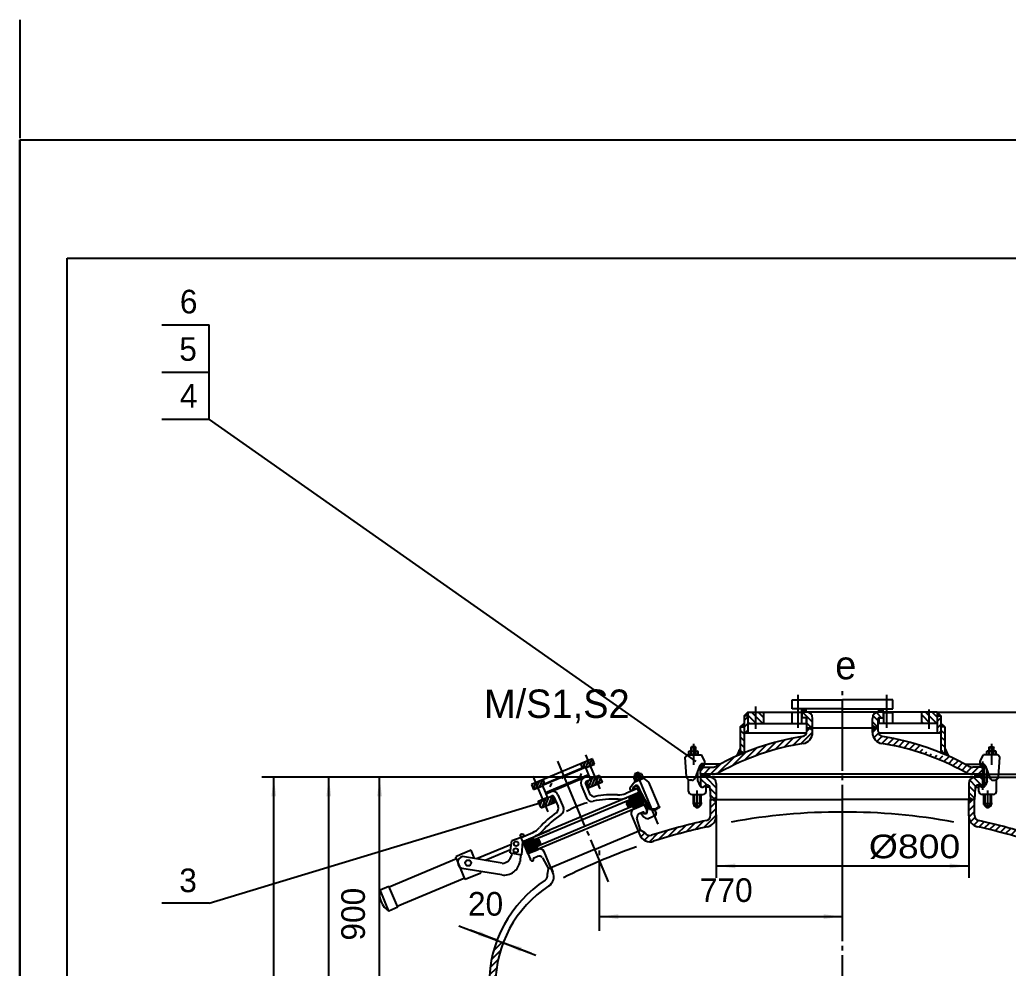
# Model space of a CAD drawing. Extents: x -33 to 593, y -246 to 621.
# Drawn here: x -32.8 to 176.1, y 420.4 to 620.8 of the extents above; entities that cross this region are included whole.
import ezdxf

# ---------------------------------------------------------------- set-up
doc = ezdxf.new("R2010")
doc.units = 0
doc.linetypes.add('DASHDOT', pattern=[18, 15, -1, 1, -1])
doc.layers.get('0').update_dxf_attribs({"linetype": 'CONTINUOUS'})
for name, color, linetype in [('1', 7, 'CONTINUOUS'), ('2', 8, 'DASHDOT'), ('70', 8, 'CONTINUOUS'), ('85', 7, 'CONTINUOUS')]:
    doc.layers.add(name, color=color, linetype=linetype)
doc.styles.get("Standard").update_dxf_attribs({"font": 'cadt_en', "bigfont": 'cadt_hz'})
doc.styles.add('STYLE1', font='cadt_en.shx', dxfattribs={"width": 0.971372, "bigfont": 'cadt_hz.shx'})
doc.styles.add('STYLE2', font='cadt_en.shx', dxfattribs={"width": 1.180316, "bigfont": 'cadt_hz.shx'})
doc.dimstyles.get("Standard").update_dxf_attribs({"dimtxt": 3.5, "dimasz": 4, "dimexe": 2, "dimexo": 0, "dimgap": 1, "dimtad": 1, "dimtoh": 1, "dimdec": 4, "dimzin": 0, "dimtxsty": 'STANDARD', "dimcen": 0, "dimazin": 3, "dimtfac": 1, "dimtdec": 4, "dimtmove": 0, "dimatfit": 3, "dimtolj": 1, "dimtzin": 0})

# ---------------------------------------------------------------- blocks, each defined once
blk = doc.blocks.new('*U0')
at = {"layer": '1'}
for p, q in [((111.15, 462.85), (111.07, 462.93, 1)), ((111.08, 462.95), (111.16, 463.03)), ((111.29, 462.85), (111.1, 463.04)), ((111.11, 463.12), (111.13, 463.14)), ((111.13, 463.16), (111.12, 463.16)), ((111.12, 462.85), (111.22, 462.95)), ((111.26, 462.85), (111.3, 462.89)), ((111.41, 462.85), (111.41, 462.85)), ((111.43, 462.85), (111.43, 462.85))]:
    blk.add_line(p, q, dxfattribs=at)
blk = doc.blocks.new('*U1')
at = {"layer": '1'}
for p, q in [((111.13, 463.14), (111.5, 463.51, 1)), ((111.3, 462.89), (111.75, 463.34))]:
    blk.add_line(p, q, dxfattribs=at)
blk = doc.blocks.new('*U2')
at = {"layer": '1'}
for p, q in [((170.68, 462.85), (170.69, 462.85)), ((170.71, 462.85), (170.71, 462.85, 1)), ((170.85, 462.85), (170.81, 462.89)), ((170.83, 462.85), (171.02, 463.04)), ((170.99, 462.85), (170.89, 462.95)), ((171.04, 462.95), (170.95, 463.03)), ((170.97, 462.85), (171.04, 462.93)), ((170.99, 463.16), (171, 463.16)), ((171, 463.12), (170.99, 463.14))]:
    blk.add_line(p, q, dxfattribs=at)
blk = doc.blocks.new('*U3')
at = {"layer": '1'}
for p, q in [((170.81, 462.89), (170.36, 463.34, 1)), ((170.99, 463.14), (170.61, 463.51))]:
    blk.add_line(p, q, dxfattribs=at)
blk = doc.blocks.new('*U4')
at = {"layer": '1'}
for p, q in [((148.79, 475.18), (148.72, 475.11)), ((149.08, 475.18), (148.72, 474.83)), ((149.36, 475.18), (148.72, 474.55)), ((149.14, 474.52), (148.72, 474.94)), ((148.86, 474.52), (148.72, 474.65, 1)), ((149.43, 474.52), (148.76, 475.18)), ((149.64, 475.18), (148.98, 474.52)), ((149.66, 474.57), (149.04, 475.18)), ((149.26, 474.52), (149.66, 474.92)), ((149.66, 474.85), (149.33, 475.18)), ((149.66, 474.63), (149.54, 474.52)), ((149.66, 475.13), (149.61, 475.18))]:
    blk.add_line(p, q, dxfattribs=at)
blk = doc.blocks.new('*U5')
at = {"layer": '1'}
for p, q in [((147.46, 471.58), (147.39, 471.52)), ((147.63, 471.48), (147.39, 471.24)), ((147.84, 471.01), (147.39, 471.46)), ((147.81, 471.38), (147.39, 470.95)), ((147.66, 470.91), (147.39, 471.18)), ((147.49, 470.8), (147.39, 470.9, 1)), ((147.99, 471.27), (147.58, 470.85)), ((148.02, 471.11), (147.69, 471.45))]:
    blk.add_line(p, q, dxfattribs=at)
blk = doc.blocks.new('*U6')
at = {"layer": '1'}
for p, q in [((132.46, 475.13), (132.51, 475.18)), ((132.46, 474.85), (132.79, 475.18)), ((132.46, 474.57), (133.07, 475.18)), ((132.86, 474.52), (132.46, 474.92)), ((132.46, 474.63), (132.58, 474.52, 1)), ((132.47, 475.18), (133.14, 474.52)), ((132.69, 474.52), (133.36, 475.18)), ((132.76, 475.18), (133.39, 474.55)), ((132.97, 474.52), (133.39, 474.94)), ((133.04, 475.18), (133.39, 474.83)), ((133.25, 474.52), (133.39, 474.65)), ((133.32, 475.18), (133.39, 475.11))]:
    blk.add_line(p, q, dxfattribs=at)
blk = doc.blocks.new('*U7')
at = {"layer": '1'}
for p, q in [((134.09, 471.11), (134.43, 471.45)), ((134.12, 471.27), (134.54, 470.85, 1)), ((134.27, 471.01), (134.73, 471.46)), ((134.3, 471.38), (134.73, 470.95)), ((134.45, 470.91), (134.73, 471.18)), ((134.48, 471.48), (134.73, 471.24)), ((134.63, 470.8), (134.73, 470.9)), ((134.66, 471.58), (134.73, 471.52))]:
    blk.add_line(p, q, dxfattribs=at)
blk = doc.blocks.new('*U8')
at = {"layer": '1'}
for p, q in [((169.06, 461.27), (169.17, 461.38, 1)), ((169.06, 461.13), (169.31, 461.38)), ((169.06, 460.99), (169.46, 461.38)), ((169.06, 460.84), (169.6, 461.38)), ((169.06, 461.26), (169.6, 460.72)), ((169.06, 461.12), (169.46, 460.72)), ((169.06, 460.98), (169.32, 460.72)), ((169.06, 460.84), (169.18, 460.72)), ((169.07, 460.72), (169.74, 461.38)), ((169.08, 461.38), (169.75, 460.72)), ((169.21, 460.72), (169.88, 461.38)), ((169.22, 461.38), (169.89, 460.72)), ((169.36, 460.72), (170.02, 461.38)), ((169.36, 461.38), (170.03, 460.72)), ((169.5, 460.72), (170.16, 461.38)), ((169.5, 461.38), (170.17, 460.72)), ((169.64, 460.72), (170.3, 461.38)), ((169.65, 461.38), (170.31, 460.72)), ((169.78, 460.72), (170.45, 461.38)), ((169.79, 461.38), (170.45, 460.72)), ((169.92, 460.72), (170.59, 461.38)), ((169.93, 461.38), (170.59, 460.72)), ((170.06, 460.72), (170.73, 461.38)), ((170.07, 461.38), (170.74, 460.72)), ((170.2, 460.72), (170.87, 461.38)), ((170.21, 461.38), (170.88, 460.72)), ((170.35, 460.72), (171.01, 461.38)), ((170.35, 461.38), (171.02, 460.72)), ((170.49, 461.38), (171.06, 460.82)), ((170.49, 460.72), (171.06, 461.29)), ((170.63, 460.72), (171.06, 461.15)), ((170.64, 461.38), (171.06, 460.96)), ((170.77, 460.72), (171.06, 461.01)), ((170.78, 461.38), (171.06, 461.1)), ((170.91, 460.72), (171.06, 460.86)), ((170.92, 461.38), (171.06, 461.24)), ((171.05, 460.72), (171.06, 460.72))]:
    blk.add_line(p, q, dxfattribs=at)
blk = doc.blocks.new('*U9')
at = {"layer": '1'}
for p, q in [((111.62, 461.38), (111.06, 460.82)), ((111.48, 461.38), (111.06, 460.96)), ((111.34, 461.38), (111.06, 461.1)), ((111.2, 461.38), (111.06, 461.24)), ((111.63, 460.72), (111.06, 461.29)), ((111.49, 460.72), (111.06, 461.15)), ((111.35, 460.72), (111.06, 461.01)), ((111.2, 460.72), (111.06, 460.86)), ((111.06, 460.72), (111.06, 460.72)), ((111.76, 461.38), (111.1, 460.72)), ((111.77, 460.72), (111.1, 461.38)), ((111.91, 461.38), (111.24, 460.72)), ((111.91, 460.72), (111.25, 461.38)), ((112.05, 461.38), (111.38, 460.72)), ((112.05, 460.72), (111.39, 461.38)), ((112.19, 461.38), (111.52, 460.72)), ((112.19, 460.72), (111.53, 461.38)), ((112.33, 461.38), (111.66, 460.72)), ((112.34, 460.72), (111.67, 461.38)), ((112.47, 461.38), (111.81, 460.72)), ((112.48, 460.72), (111.81, 461.38)), ((112.61, 461.38), (111.95, 460.72)), ((112.62, 460.72), (111.95, 461.38)), ((112.75, 461.38), (112.09, 460.72)), ((112.76, 460.72), (112.09, 461.38)), ((112.9, 461.38), (112.23, 460.72)), ((112.9, 460.72), (112.24, 461.38)), ((113.04, 461.38), (112.37, 460.72)), ((113.04, 460.72), (112.38, 461.38)), ((113.06, 461.26), (112.51, 460.72)), ((113.06, 460.84), (112.52, 461.38)), ((113.06, 461.12), (112.65, 460.72)), ((113.06, 460.99), (112.66, 461.38)), ((113.06, 460.98), (112.79, 460.72)), ((113.06, 461.13), (112.8, 461.38)), ((113.06, 461.27), (112.94, 461.38)), ((113.06, 460.84), (112.94, 460.72, 1))]:
    blk.add_line(p, q, dxfattribs=at)
blk = doc.blocks.new('*U10')
at = {"layer": '1'}
for p, q in [((124.21, 472.12), (121.81, 474.52)), ((124.39, 473.35), (123.23, 474.52)), ((122.8, 472.12), (121.06, 473.86)), ((121.38, 472.12), (121.06, 472.44, 1))]:
    blk.add_line(p, q, dxfattribs=at)
blk = doc.blocks.new('*U11')
at = {"layer": '1'}
for p, q in [((158.58, 474.52), (160.98, 472.12)), ((159.99, 474.52), (161.06, 473.45)), ((157.72, 473.96), (159.57, 472.12)), ((157.72, 472.54), (158.15, 472.12, 1))]:
    blk.add_line(p, q, dxfattribs=at)
blk = doc.blocks.new('*U12')
at = {"layer": '1'}
for p, q in [((120.26, 472.73), (121.06, 473.53, 1)), ((120.26, 471.32), (121.06, 472.12)), ((120.5, 470.15), (121.06, 470.71))]:
    blk.add_line(p, q, dxfattribs=at)
blk = doc.blocks.new('*U13')
at = {"layer": '1'}
for p, q in [((119.46, 470.66), (120.26, 469.86)), ((120.17, 471.37), (120.26, 471.28, 1)), ((119.46, 469.25), (120.26, 468.45)), ((119.46, 467.84), (120.26, 467.04)), ((119.46, 466.42), (120, 465.88))]:
    blk.add_line(p, q, dxfattribs=at)
blk = doc.blocks.new('*U14')
at = {"layer": '1'}
for p, q in [((121.06, 474.52), (120.26, 473.72)), ((121.06, 474.3), (120.47, 473.72)), ((121.06, 473.73), (120.67, 474.12)), ((121.06, 474.09), (120.68, 473.72)), ((121.06, 473.94), (120.77, 474.23)), ((121.06, 474.15), (120.88, 474.34)), ((121.06, 474.37), (120.98, 474.44, 1)), ((120.26, 472.02), (119.6, 471.37)), ((120.26, 471.98), (120.17, 472.08)), ((120.44, 473.72), (120.35, 473.81)), ((120.65, 473.72), (120.45, 473.91)), ((120.86, 473.72), (120.56, 474.02)), ((121.06, 473.88), (120.9, 473.72)), ((119.6, 471.37), (119.53, 471.44)), ((119.82, 471.37), (119.64, 471.55)), ((120.03, 471.37), (119.74, 471.65)), ((120.26, 471.81), (119.82, 471.37)), ((120.24, 471.37), (119.85, 471.76)), ((120.26, 471.56), (119.96, 471.86)), ((120.26, 471.6), (120.03, 471.37)), ((120.26, 471.77), (120.06, 471.97)), ((120.26, 471.38), (120.24, 471.37))]:
    blk.add_line(p, q, dxfattribs=at)
blk = doc.blocks.new('*U15')
at = {"layer": '1'}
for p, q in [((118.68, 465.22), (119.46, 466)), ((118.94, 465.76), (119.46, 466.28)), ((118.95, 465.79), (119.28, 465.47)), ((119.05, 465.99), (119.48, 465.55)), ((119.14, 466.18), (119.68, 465.64)), ((119.17, 465.42), (119.63, 465.88)), ((119.19, 466.29), (119.46, 466.56)), ((119.23, 466.37), (119.46, 466.14)), ((119.32, 466.56), (119.46, 466.42)), ((119.41, 466.75), (119.46, 466.7)), ((119.45, 466.83), (119.46, 466.84)), ((119.66, 465.63), (119.91, 465.88)), ((119.72, 465.88), (119.87, 465.72)), ((120, 465.88), (120.07, 465.81)), ((120.15, 465.84), (120.19, 465.88)), ((118.68, 465.22), (118.69, 465.21, 1)), ((118.77, 465.41), (118.89, 465.3)), ((118.86, 465.6), (119.08, 465.38))]:
    blk.add_line(p, q, dxfattribs=at)
blk = doc.blocks.new('*U16')
at = {"layer": '1'}
for p, q in [((161.06, 474.52), (161.86, 473.72)), ((161.06, 474.37), (161.13, 474.44)), ((161.06, 474.15), (161.24, 474.34)), ((161.06, 474.3), (161.65, 473.72)), ((161.06, 473.94), (161.35, 474.23)), ((161.06, 473.73), (161.45, 474.12)), ((161.06, 474.09), (161.43, 473.72)), ((161.06, 473.88), (161.22, 473.72)), ((161.26, 473.72), (161.56, 474.02)), ((161.47, 473.72), (161.66, 473.91)), ((161.68, 473.72), (161.77, 473.81)), ((161.86, 471.98), (161.95, 472.08)), ((161.86, 472.02), (162.51, 471.37)), ((161.86, 471.77), (162.05, 471.97)), ((161.86, 471.56), (162.16, 471.86)), ((161.86, 471.81), (162.3, 471.37)), ((161.86, 471.6), (162.09, 471.37)), ((161.86, 471.38), (161.88, 471.37, 1)), ((161.88, 471.37), (162.27, 471.76)), ((162.09, 471.37), (162.37, 471.65)), ((162.3, 471.37), (162.48, 471.55)), ((162.51, 471.37), (162.59, 471.44))]:
    blk.add_line(p, q, dxfattribs=at)
blk = doc.blocks.new('*U17')
at = {"layer": '1'}
for p, q in [((161.97, 465.84), (161.92, 465.88, 1)), ((162.12, 465.88), (162.04, 465.81)), ((162.45, 465.63), (162.21, 465.88)), ((162.4, 465.88), (162.24, 465.72)), ((162.98, 466.18), (162.44, 465.64)), ((162.95, 465.42), (162.49, 465.88)), ((163.07, 465.99), (162.64, 465.55)), ((162.67, 466.83), (162.66, 466.84)), ((162.71, 466.75), (162.66, 466.7)), ((162.92, 466.29), (162.66, 466.56)), ((162.8, 466.56), (162.66, 466.42)), ((162.89, 466.37), (162.66, 466.14)), ((163.18, 465.76), (162.66, 466.28)), ((163.43, 465.22), (162.66, 466)), ((163.16, 465.79), (162.84, 465.47)), ((163.25, 465.6), (163.03, 465.38)), ((163.34, 465.41), (163.23, 465.3)), ((163.43, 465.22), (163.43, 465.21))]:
    blk.add_line(p, q, dxfattribs=at)
blk = doc.blocks.new('*U18')
at = {"layer": '1'}
for p, q in [((161.86, 470.69), (162.66, 469.89)), ((162.6, 471.37), (162.66, 471.31, 1)), ((161.86, 469.28), (162.66, 468.48)), ((161.86, 467.86), (162.66, 467.06)), ((161.86, 466.45), (162.23, 466.08))]:
    blk.add_line(p, q, dxfattribs=at)
blk = doc.blocks.new('*U19')
at = {"layer": '1'}
for p, q in [((161.06, 472.52), (161.86, 473.32, 1)), ((161.06, 471.11), (161.86, 471.91)), ((161.51, 470.15), (161.86, 470.49))]:
    blk.add_line(p, q, dxfattribs=at)
blk = doc.blocks.new('*U20')
at = {"layer": '1'}
for p, q in [((167.73, 456.44), (167.75, 456.46)), ((168.25, 455.94), (167.73, 456.46)), ((167.73, 456.3), (167.84, 456.41)), ((167.73, 456.15), (167.93, 456.36)), ((168.16, 455.88), (167.73, 456.32)), ((167.73, 456.01), (168.02, 456.3)), ((167.73, 455.87), (168.11, 456.25)), ((167.73, 455.73), (168.2, 456.2)), ((168.07, 455.83), (167.73, 456.18)), ((167.98, 455.78), (167.73, 456.04)), ((167.89, 455.73), (167.73, 455.9)), ((167.81, 455.68), (167.73, 455.76)), ((167.83, 455.69), (168.29, 456.15)), ((168.34, 455.99), (168.04, 456.29)), ((168.16, 455.88), (168.38, 456.1, 1)), ((168.43, 456.04), (168.37, 456.1))]:
    blk.add_line(p, q, dxfattribs=at)
blk = doc.blocks.new('*U21')
at = {"layer": '1'}
for p, q in [((113.68, 456.04), (113.74, 456.1)), ((113.96, 455.88), (113.74, 456.1)), ((113.77, 455.99), (114.08, 456.29)), ((114.29, 455.69), (113.83, 456.15)), ((113.86, 455.94), (114.39, 456.46)), ((114.39, 455.73), (113.92, 456.2)), ((113.95, 455.88), (114.39, 456.32)), ((114.39, 455.87), (114.01, 456.25)), ((114.04, 455.83), (114.39, 456.18)), ((114.39, 456.01), (114.1, 456.3)), ((114.13, 455.78), (114.39, 456.04)), ((114.39, 456.15), (114.19, 456.36)), ((114.22, 455.73), (114.39, 455.9)), ((114.39, 456.3), (114.28, 456.41)), ((114.31, 455.68), (114.39, 455.76, 1)), ((114.39, 456.44), (114.37, 456.46))]:
    blk.add_line(p, q, dxfattribs=at)
blk = doc.blocks.new('*D22')
for p, q in [((161.06, 474.52), (247.58, 474.52)), ((245.08, 453.52), (245.08, 474.52)), ((171.06, 461.38), (247.58, 461.38)), ((171.06, 460.72), (247.58, 460.72))]:
    blk.add_line(p, q)
for points in [[(245.08, 474.52), (245.58, 470.52), (244.58, 470.52)], [(245.08, 461.38), (244.58, 465.38), (245.58, 465.38)], [(245.08, 460.72), (245.58, 456.72), (244.58, 456.72)]]:
    blk.add_solid(points)
at = {"style": 'STYLE1'}
for s, p in [('197', (241.99, 463.94)), ('10', (241.99, 454.37))]:
    blk.add_text(s, height=5, rotation=90, dxfattribs=at).set_placement(p)
blk = doc.blocks.new('*D23')
for p, q in [((114.39, 452.82), (114.39, 439.49)), ((167.72, 452.82), (167.72, 439.49)), ((114.39, 441.99), (167.72, 441.99))]:
    blk.add_line(p, q)
for points in [[(114.39, 441.99), (118.39, 442.49), (118.39, 441.49)], [(167.72, 441.99), (163.72, 441.49), (163.72, 442.49)]]:
    blk.add_solid(points)
at = {"insert": (146.63, 443.42), "char_height": 5, "attachment_point": 7, "style": 'STYLE2'}
blk.add_mtext('%%c800', dxfattribs=at)
blk = doc.blocks.new('*D29')
for p, q in [((171.06, 460.72), (247.65, 460.72)), ((245.15, 418.05), (245.15, 460.72)), ((247.65, 418.05), (216.65, 418.05, 1))]:
    blk.add_line(p, q)
for points in [[(245.15, 460.72), (245.65, 456.72), (244.65, 456.72)], [(245.15, 418.05), (244.65, 422.05), (245.65, 422.05)]]:
    blk.add_solid(points)
at = {"style": 'STYLE1'}
blk.add_text('640', height=5, rotation=90, dxfattribs=at).set_placement((242.06, 434.68))
blk = doc.blocks.new('*D30')
for p, q in [((141.06, 428.78), (141.06, 453.84, 1)), ((89.73, 428.25), (89.73, 433.78)), ((89.73, 431.28), (141.06, 431.28))]:
    blk.add_line(p, q)
for points in [[(89.73, 431.28), (93.73, 431.78), (93.73, 430.78)], [(141.06, 431.28), (137.06, 430.78), (137.06, 431.78)]]:
    blk.add_solid(points)
at = {"style": 'STYLE1'}
blk.add_text('770', height=5, dxfattribs=at).set_placement((110.92, 434.37))
blk = doc.blocks.new('*D36')
for p, q in [((111.06, 460.72), (40.75, 460.72)), ((43.25, 400.72), (43.25, 460.72)), ((48.06, 400.72), (40.75, 400.72))]:
    blk.add_line(p, q)
for points in [[(43.25, 460.72), (43.75, 456.72), (42.75, 456.72)], [(43.25, 400.72), (42.75, 404.72), (43.75, 404.72)]]:
    blk.add_solid(points)
at = {"style": 'STYLE1'}
blk.add_text('900', height=5, rotation=90, dxfattribs=at).set_placement((40.16, 426.21))
blk = doc.blocks.new('*U37')
for p, q in [((132.58, 474.52), (134.73, 472.37)), ((148.23, 474.42), (149.33, 473.32)), ((149.55, 474.52), (149.66, 474.41, 1)), ((133.53, 472.15), (134.3, 471.38)), ((147.39, 472.43), (148.59, 471.23)), ((147.51, 473.73), (148.59, 472.64))]:
    blk.add_line(p, q)
blk = doc.blocks.new('*U38')
for p, q in [((132.28, 467.79), (134.73, 470.23)), ((133.53, 470.45), (134.16, 471.08)), ((147.39, 470.17), (148.41, 471.18)), ((147.68, 469.04), (148.67, 470.03)), ((124.82, 465.99), (126.98, 468.14)), ((126.84, 466.59), (128.86, 468.61)), ((128.74, 467.08), (130.65, 468.99)), ((130.55, 467.47), (132.37, 469.29)), ((148.34, 468.29), (149.4, 469.35)), ((149.34, 467.87), (150.61, 469.14)), ((150.55, 467.67), (151.8, 468.92)), ((151.73, 467.44), (152.97, 468.67)), ((152.89, 467.19), (154.11, 468.41)), ((154.04, 466.91), (155.24, 468.12)), ((117.75, 463.15), (120.63, 466.03)), ((120.33, 464.33), (122.89, 466.88)), ((122.67, 465.25), (125, 467.58)), ((155.16, 466.62), (156.34, 467.81)), ((156.26, 466.31), (157.3, 467.35)), ((157.34, 465.97), (158.05, 466.69)), ((158.4, 465.62), (158.91, 466.13)), ((114.82, 461.64), (118.14, 464.96)), ((159.44, 465.25), (159.88, 465.69)), ((160.47, 464.86), (160.99, 465.39)), ((161.48, 464.45), (162.29, 465.27)), ((162.47, 464.03), (163.58, 465.14)), ((163.44, 463.59), (164.54, 464.69)), ((164.4, 463.14), (165.5, 464.23)), ((165.34, 462.67), (166.43, 463.75)), ((111.06, 462.12), (111.79, 462.85, 1)), ((111.74, 461.38), (113.2, 462.85)), ((113.15, 461.38), (115.34, 463.57)), ((166.27, 462.18), (167.35, 463.26)), ((167.19, 461.69), (168.37, 462.86)), ((168.31, 461.39), (169.77, 462.85)), ((169.72, 461.38), (171.06, 462.72))]:
    blk.add_line(p, q)
blk = doc.blocks.new('*U45')
blk.add_line((68, 426.3), (62.39, 428.44))
blk.add_solid([(68, 426.3), (64.08, 427.26), (64.44, 428.19)])
blk = doc.blocks.new('*U46')
blk.add_line((69.37, 425.78), (75.27, 423.53))
blk.add_solid([(69.37, 425.78), (73.28, 424.82), (72.92, 423.88)])
blk = doc.blocks.new('*D51')
for p, q in [((111.06, 460.72), (30.02, 460.72)), ((32.52, 337.38), (32.52, 460.72)), ((47.01, 337.38), (30.02, 337.38))]:
    blk.add_line(p, q)
for points in [[(32.52, 460.72), (33.02, 456.72), (32.02, 456.72)], [(32.52, 337.38), (32.02, 341.38), (33.02, 341.38)]]:
    blk.add_solid(points)
at = {"style": 'STYLE1'}
blk.add_text('1850', height=5, rotation=90, dxfattribs=at).set_placement((29.43, 396.27))
blk = doc.blocks.new('*U55')
for p, q in [((68.03, 426.16), (68.12, 426.25, 1)), ((66.91, 422.21), (68.79, 424.1)), ((67.35, 424.07), (69.14, 425.86)), ((66.62, 420.51), (68.3, 422.19)), ((66.46, 418.94), (67.99, 420.46)), ((66.4, 417.46), (67.81, 418.87)), ((66.39, 416.04), (67.73, 417.38)), ((66.39, 414.63), (67.73, 415.96)), ((66.57, 413.39), (67.73, 414.55))]:
    blk.add_line(p, q)
blk = doc.blocks.new('*U57')
for p, q in [((113.19, 455.77), (113.47, 456.05)), ((113.19, 454.36), (114.39, 455.56)), ((113.19, 452.94), (114.39, 454.14)), ((109.91, 449.66), (111.7, 451.45)), ((111.76, 450.09), (114.39, 452.73)), ((98.47, 448.12), (99.37, 449.02, 1)), ((102.1, 447.51), (104.08, 449.49)), ((104.12, 448.11), (106.05, 450.04)), ((106.09, 448.67), (107.97, 450.55)), ((108.02, 449.18), (109.85, 451.02)), ((99.2, 447.43), (100.2, 448.43)), ((100.27, 447.09), (102.07, 448.89))]:
    blk.add_line(p, q)
blk = doc.blocks.new('*U58')
for p, q in [((167.72, 455.15), (168.63, 456.05, 1)), ((167.72, 453.73), (168.92, 454.93)), ((167.73, 452.33), (168.92, 453.52)), ((168.1, 451.28), (169.03, 452.21)), ((168.81, 450.58), (169.81, 451.58)), ((169.85, 450.21), (170.97, 451.32)), ((171.01, 449.94), (172.11, 451.05)), ((172.15, 449.67), (173.25, 450.77)), ((173.28, 449.39), (174.38, 450.49)), ((174.41, 449.1), (175.5, 450.19)), ((175.53, 448.81), (176.61, 449.89)), ((176.63, 448.5), (177.71, 449.58)), ((177.74, 448.19), (178.81, 449.26)), ((178.83, 447.87), (179.9, 448.94)), ((179.91, 447.54), (180.98, 448.6)), ((180.99, 447.2), (182.05, 448.26)), ((182.06, 446.86), (183.12, 447.91)), ((183.12, 446.5), (184.3, 447.68)), ((184.36, 446.32), (186.03, 448)), ((184.67, 448.06), (185.33, 448.71))]:
    blk.add_line(p, q)
blk = doc.blocks.new('*D102')
blk.add_line((171.06, 460.72), (271.63, 460.72))
blk = doc.blocks.new('*D105')
for p, q in [((111.06, 460.72), (18.4, 460.72)), ((20.9, 274.05), (20.9, 460.72)), ((46.02, 274.05), (18.4, 274.05))]:
    blk.add_line(p, q)
for points in [[(20.9, 460.72), (21.4, 456.72), (20.4, 456.72)], [(20.9, 274.05), (20.4, 278.05), (21.4, 278.05)]]:
    blk.add_solid(points)
at = {"style": 'STYLE1'}
blk.add_text('2800', height=5, rotation=90, dxfattribs=at).set_placement((17.81, 366.79))
blk = doc.blocks.new('*U116')
at = {"layer": '1'}
for p, q in [((167.94, 460.11), (169.19, 458.86)), ((168.78, 460.69), (170.78, 458.69)), ((170.16, 460.72), (171.06, 459.82)), ((167.73, 458.91), (169.01, 457.63)), ((167.73, 457.5), (168.94, 456.29, 1))]:
    blk.add_line(p, q, dxfattribs=at)
blk = doc.blocks.new('*U117')
at = {"layer": '1'}
for p, q in [((111.06, 460.42), (112.37, 459.12)), ((112.18, 460.72), (114.39, 458.51)), ((111.08, 458.99), (111.4, 458.67)), ((113.06, 458.42), (114.39, 457.09)), ((113.15, 456.92), (113.86, 456.21, 1))]:
    blk.add_line(p, q, dxfattribs=at)
blk = doc.blocks.new('*U118')
for p, q in [((97.88, 461.73), (98.06, 461.31)), ((97.15, 461.42), (97.32, 461))]:
    blk.add_line(p, q)
at = {"layer": '1'}
for p, q in [((85.98, 463.7), (85.86, 463.39)), ((86.68, 463.99), (86.15, 462.69)), ((87.38, 464.28), (86.76, 462.78)), ((88.07, 464.57), (87.43, 463)), ((88.45, 464.1), (88.12, 463.29)), ((76.25, 459.61), (75.71, 458.28)), ((76.94, 459.9), (76.3, 458.33)), ((77.64, 460.19), (77, 458.62)), ((77.8, 459.17), (78.01, 459.69)), ((79.55, 459.51), (79.23, 458.72)), ((81.88, 460.75), (81.76, 460.43)), ((83.33, 459.79), (83.2, 459.49)), ((85.85, 461.51), (85.53, 460.72, 1)), ((87.36, 460.01), (87.14, 459.47)), ((88.13, 460.47), (87.43, 458.78)), ((88.82, 460.77), (87.97, 458.67)), ((89.52, 461.06), (88.66, 458.96)), ((89.91, 460.62), (89.36, 459.26)), ((90.2, 459.92), (90.05, 459.55)), ((75.55, 459.32), (75.42, 458.98)), ((97.52, 456.54), (97.88, 457.41)), ((97.78, 456.65), (98.11, 457.46)), ((97.96, 457.45), (98.15, 457.37)), ((77, 455.8), (76.88, 455.5)), ((77.17, 454.81), (77.69, 456.09)), ((78.39, 456.38), (77.53, 454.29)), ((78.23, 454.58), (79.01, 456.5)), ((79.65, 456.65), (78.93, 454.87)), ((79.62, 455.17), (79.94, 455.95)), ((95.46, 455.19), (95.69, 455.76)), ((97.1, 454.77), (95.46, 455.44)), ((95.54, 455.62), (97.36, 454.88)), ((95.56, 454.92), (95.96, 455.88)), ((95.68, 454.66), (96.22, 455.99)), ((97.63, 454.99), (95.71, 455.77)), ((95.83, 454.5), (96.48, 456.1)), ((95.97, 456.53), (96.75, 456.21)), ((97.89, 455.1), (95.97, 455.88)), ((95.99, 456.49), (96.05, 456.64)), ((96.01, 454.42), (96.74, 456.21)), ((96.08, 456.27), (96.49, 456.1)), ((96.1, 456.23), (96.31, 456.75)), ((96.14, 456.68), (97.01, 456.32)), ((96.19, 456.01), (96.23, 455.99)), ((96.22, 455.99), (96.57, 456.86)), ((96.22, 454.42), (97, 456.32)), ((96.23, 455.99), (98.15, 455.21)), ((96.4, 456.79), (97.27, 456.43)), ((96.48, 456.1), (96.83, 456.97)), ((96.48, 454.51), (97.26, 456.43)), ((98.41, 455.32), (96.49, 456.1)), ((96.66, 456.9), (97.53, 456.54)), ((96.74, 456.21), (97.09, 457.08)), ((96.74, 454.62), (97.52, 456.54)), ((96.75, 456.21), (98.67, 455.43)), ((96.92, 457.01), (97.79, 456.65)), ((97, 456.32), (97.36, 457.19)), ((97, 454.73), (97.78, 456.65)), ((97.01, 456.32), (98.91, 455.54)), ((97.18, 457.12), (98.05, 456.76)), ((97.26, 456.43), (97.62, 457.3)), ((97.26, 454.84), (98.04, 456.76)), ((98.8, 455.81), (97.27, 456.43)), ((97.44, 457.23), (98.31, 456.87)), ((97.52, 454.95), (98.3, 456.87)), ((97.53, 456.54), (98.7, 456.07)), ((97.7, 457.34), (98.26, 457.11)), ((97.78, 455.06), (98.44, 456.67)), ((98.59, 456.33), (97.79, 456.65)), ((98.04, 456.76), (98.22, 457.19)), ((98.04, 455.16), (98.55, 456.41)), ((98.05, 456.76), (98.48, 456.59)), ((98.21, 454.51), (98.56, 455.38)), ((98.3, 456.87), (98.33, 456.93)), ((98.3, 455.27), (98.66, 456.15)), ((98.31, 456.87), (98.37, 456.85)), ((98.41, 455.32), (99.13, 455.02)), ((98.47, 454.62), (98.82, 455.49)), ((98.56, 455.38), (98.77, 455.89)), ((98.67, 455.43), (99.02, 455.28)), ((98.73, 454.73), (98.99, 455.37)), ((98.82, 455.49), (98.88, 455.63)), ((95.45, 455.23), (96.84, 454.66)), ((96.58, 454.55), (95.54, 454.98)), ((96.32, 454.44), (95.65, 454.72)), ((96.84, 454.66), (97.72, 454.31)), ((96.85, 454.44), (97.46, 454.2)), ((96.86, 454.4), (97, 454.73)), ((96.95, 454.18), (97.19, 454.09)), ((96.97, 454.14), (97.26, 454.84)), ((97.1, 454.77), (97.98, 454.42)), ((97.16, 454.07), (97.52, 454.95)), ((97.36, 454.88), (98.24, 454.52)), ((97.42, 454.18), (97.78, 455.06)), ((97.63, 454.99), (98.5, 454.63)), ((97.68, 454.29), (98.04, 455.16)), ((97.89, 455.1), (98.76, 454.74)), ((97.94, 454.4), (98.3, 455.27)), ((98.15, 455.21), (99.02, 454.85)), ((98.99, 454.84), (99.1, 455.11)), ((73.53, 447.11), (74.32, 446.79)), ((73.56, 447.05), (73.63, 447.22)), ((73.67, 446.79), (73.89, 447.33)), ((73.71, 447.26), (74.58, 446.9)), ((73.79, 446.57), (74.15, 447.44)), ((73.97, 447.37), (74.84, 447.01)), ((74.05, 446.68), (74.41, 447.55)), ((74.21, 445.49), (74.83, 447.01)), ((74.23, 447.48), (75.1, 447.12)), ((74.31, 446.79), (74.67, 447.66)), ((74.32, 445.23), (75.09, 447.12)), ((74.49, 447.59), (75.37, 447.23)), ((74.57, 446.9), (74.93, 447.77)), ((74.57, 445.31), (75.36, 447.23)), ((74.75, 447.7), (75.63, 447.34)), ((74.83, 447.01), (75.19, 447.88)), ((74.83, 445.42), (75.62, 447.34)), ((76.76, 446.23), (74.84, 447.01)), ((75.01, 447.81), (75.89, 447.45)), ((75.09, 447.12), (75.45, 447.99)), ((75.09, 445.52), (75.88, 447.45)), ((77.01, 446.34), (75.1, 447.12)), ((75.27, 447.92), (75.82, 447.69)), ((75.35, 445.63), (76.14, 447.55)), ((75.36, 447.23), (75.68, 448.02)), ((75.37, 447.23), (77.16, 446.5)), ((75.54, 448.02), (75.71, 447.95)), ((75.61, 445.74), (76.4, 447.66)), ((75.62, 447.34), (75.79, 447.76)), ((77.23, 446.68), (75.63, 447.34)), ((75.88, 445.85), (76.62, 447.68)), ((75.88, 447.45), (75.9, 447.5)), ((75.89, 447.45), (77.23, 446.9)), ((76.14, 445.96), (76.81, 447.62)), ((77.13, 447.16), (76.15, 447.56)), ((76.4, 446.07), (76.97, 447.48)), ((77.01, 447.42), (76.41, 447.67)), ((76.66, 446.18), (77.09, 447.25)), ((76.92, 446.29), (77.2, 446.99)), ((73.64, 446.85), (74.06, 446.68)), ((73.75, 446.59), (73.8, 446.57)), ((73.78, 446.53), (73.79, 446.57)), ((75.72, 445.79), (73.8, 446.57)), ((75.46, 445.68), (73.86, 446.33)), ((73.89, 446.27), (74.05, 446.68)), ((73.97, 446.07), (75.2, 445.57)), ((74, 446.01), (74.31, 446.79)), ((74.06, 446.68), (75.98, 445.9)), ((74.94, 445.46), (74.08, 445.81)), ((74.1, 445.75), (74.57, 446.9)), ((74.68, 445.35), (74.19, 445.55)), ((74.3, 445.29), (74.42, 445.24)), ((76.24, 446.01), (74.32, 446.79)), ((74.41, 445.03), (75.03, 444.78)), ((74.42, 445.24), (75.29, 444.88)), ((74.43, 444.97), (74.57, 445.31)), ((74.54, 444.71), (74.83, 445.42)), ((74.58, 446.9), (76.5, 446.12)), ((74.68, 445.35), (75.55, 444.99)), ((74.74, 444.65), (75.09, 445.52)), ((74.94, 445.46), (75.81, 445.1)), ((75, 444.76), (75.35, 445.63)), ((75.2, 445.57), (76.07, 445.21)), ((75.26, 444.87), (75.61, 445.74)), ((75.46, 445.68), (76.33, 445.32)), ((75.52, 444.98), (75.88, 445.85)), ((75.72, 445.79), (76.59, 445.43)), ((75.78, 445.09), (76.14, 445.96)), ((75.98, 445.9), (76.7, 445.61)), ((76.04, 445.2), (76.4, 446.07)), ((76.24, 446.01), (76.59, 445.87)), ((76.3, 445.31), (76.56, 445.94)), ((76.56, 445.42), (76.67, 445.68)), ((74.52, 444.77), (74.77, 444.67))]:
    blk.add_line(p, q, dxfattribs=at)
at = {"layer": '2'}
for p, q in [((86.76, 465.44), (89.76, 458.31, 6.28)), ((97.44, 461.76), (102.04, 450.81)), ((75.63, 460.96), (78.79, 453.45))]:
    blk.add_line(p, q, dxfattribs=at)
at = {"layer": '70'}
for p, q in [((88.22, 464.64), (75.32, 459.22)), ((88.69, 463.53), (88.22, 464.64)), ((86.71, 462.92), (77.61, 459.09)), ((86.76, 462.79), (77.66, 458.97)), ((86.15, 462.68), (85.77, 463.61)), ((86.71, 462.92), (87.4, 461.26)), ((86.78, 462.73), (88.69, 463.53)), ((98.06, 461.66), (97.08, 461.25)), ((97.88, 461.73), (97.15, 461.42)), ((98.06, 461.66), (97.88, 461.73)), ((98.06, 461.66), (98.18, 461.36)), ((78.16, 459.33), (77.78, 460.25)), ((87.4, 461.26), (78.31, 457.43)), ((78.38, 457.25), (87.48, 461.07)), ((87.48, 461.07), (86.5, 460.66)), ((87.48, 461.07), (87.4, 461.26)), ((87.48, 461.07), (87.84, 460.21)), ((97.17, 459.78), (96.12, 458.41)), ((96.95, 460.85), (96.87, 460.73)), ((96.87, 460.73), (97.2, 459.95, 6.28)), ((98.43, 461.47), (96.95, 460.85)), ((97.15, 461.42), (97.08, 461.25)), ((97.08, 461.25), (97.2, 460.95)), ((99.01, 460.64), (97.14, 459.85)), ((97.17, 459.78), (97.14, 459.85)), ((97.17, 459.78), (99.04, 460.56)), ((97.34, 459.94), (97.2, 459.95)), ((97.29, 460.91), (97.62, 460.13)), ((98.81, 460.56), (97.34, 459.94)), ((98.15, 461.27), (98.47, 460.49, 6.28)), ((98.57, 461.45), (98.43, 461.47)), ((98.57, 461.45), (98.9, 460.67, 6.28)), ((98.9, 460.67), (98.81, 460.56, 6.28)), ((99.04, 460.56), (99.01, 460.64)), ((99.04, 460.56), (100.08, 459.67)), ((100.08, 459.67), (102.09, 454.89)), ((75.32, 459.22), (75.78, 458.11)), ((75.78, 458.11), (77.69, 458.91)), ((77.61, 459.09), (78.31, 457.43, 6.28)), ((78.31, 457.43), (78.38, 457.25)), ((78.38, 457.25), (79.37, 457.66)), ((85.86, 459.09), (87, 456.36, 6.28)), ((86.74, 459.39), (87.61, 457.32, 6.28)), ((98.09, 457.5), (92.37, 455.1)), ((97.73, 458.36), (95.28, 457.33)), ((96.93, 458.7), (96.57, 457.88, 6.28)), ((96.57, 457.88), (97.09, 458.58)), ((98.09, 457.5), (97.73, 458.36, 6.28)), ((97.73, 458.36), (97.75, 458.31)), ((98.35, 456.89), (98.09, 457.5, 6.28)), ((98.35, 456.89), (73.77, 446.56)), ((98.92, 455.53), (74.33, 445.21)), ((95.44, 456.39), (76.15, 448.29, 6.28)), ((78.38, 457.25), (78.75, 456.39)), ((80.1, 456.6), (80.97, 454.53)), ((80.94, 457.02), (82.08, 454.3)), ((95.77, 455.8), (98.35, 456.89, 6.28)), ((96.2, 455.98), (95.94, 456.6, 6.28)), ((98.92, 455.53), (96.34, 454.45)), ((98.92, 455.53), (98.35, 456.89, 6.28)), ((99.18, 454.92), (98.92, 455.53)), ((99.18, 454.92), (74.59, 444.59)), ((95.64, 454.73), (95.48, 455.1, 6.28)), ((97.03, 454.02), (96.77, 454.63)), ((99.18, 454.92), (97.03, 454.02)), ((98.96, 453.38), (98.22, 453.07, 6.28)), ((98.81, 453.28), (99.18, 453.05)), ((99.18, 454.92), (99.69, 453.69)), ((99.74, 453.57), (99.69, 453.69)), ((101.33, 453.87), (101.68, 453.05, 6.28)), ((102.09, 454.89), (102.46, 454.39)), ((102.44, 454.42), (102.27, 454.24)), ((98.4, 449.55), (97.62, 452.1)), ((98.5, 453.07), (99.11, 452.32)), ((101.54, 452.62), (99.99, 451.97)), ((73.15, 448.03), (75.6, 449.06)), ((73.51, 447.17), (79.23, 449.58)), ((70.82, 444.79), (71.2, 447.27)), ((73.15, 448.03), (71.2, 447.27)), ((73.02, 448.34), (73.17, 447.98)), ((73.51, 447.17), (73.09, 448.16)), ((73.3, 444.34), (73.51, 447.17)), ((73.77, 446.56), (73.51, 447.17)), ((73.63, 448.6), (73.76, 448.29)), ((76.35, 447.64), (73.77, 446.56)), ((75.92, 447.46), (75.66, 448.08, 6.28)), ((77.2, 446.99), (77.04, 447.36)), ((62.6, 445.29), (60.41, 444.37)), ((63.34, 443.53), (62.6, 445.29)), ((71.09, 446.55), (63.74, 443.46, 6.28)), ((70.91, 445.41), (65.55, 443.15)), ((74.33, 445.21), (73.77, 446.56, 6.28)), ((74.33, 445.21), (76.91, 446.29)), ((74.59, 444.59), (74.33, 445.21)), ((74.59, 444.59), (76.74, 445.49)), ((76.74, 445.49), (76.48, 446.11, 6.28)), ((59.5, 443.49), (45.28, 437.52)), ((60.41, 444.37), (59.33, 443.91)), ((61.35, 439.12), (59.33, 443.91)), ((69.17, 442.54), (60.77, 443.96)), ((70.82, 444.79), (73.3, 444.34)), ((71.2, 444.72), (71.12, 444.15, 6.28)), ((73.06, 444.38), (72.92, 442.95)), ((74.59, 444.59), (75.11, 443.36)), ((75.16, 443.24), (75.11, 443.36)), ((75.85, 443.67), (76.58, 443.98, 6.28)), ((69.08, 440.1), (60.64, 441.48)), ((64.61, 440.49), (64.54, 440.66)), ((61.23, 439.4), (47, 433.42)), ((64.61, 440.49), (61.35, 439.12, 6.28)), ((43.36, 436.93), (45.2, 437.7)), ((45.24, 432.46), (43.36, 436.93, 6.28)), ((47.08, 433.24), (45.2, 437.7)), ((47.08, 433.24), (45.24, 432.46))]:
    blk.add_line(p, q, dxfattribs=at)
for centre, radius in [((72.12, 446.68), 0.48), ((73.32, 448.47), 0.333), ((72.03, 445.26), 0.467), ((61.96, 442.61), 0.619)]:
    blk.add_circle(centre, radius, dxfattribs=at)
for centre, radius, start, end in [((86.96, 459.55), 1.2, 112.8195, 202.7867), ((97.21, 460.51), 0.409, 78.4025, 147.1709), ((97.28, 460.35), 0.409, 258.4025, 327.1709), ((98.28, 459.75), 1.53, 95.1987, 130.3747), ((97.48, 461.66), 1.53, 275.1987, 310.3747), ((98.49, 461.05), 0.409, 78.4025, 147.1709), ((98.55, 460.89), 0.409, 258.4025, 327.1709), ((79.83, 456.56), 1.2, 22.7867, 112.7539), ((96.55, 458.32), 0.436, 167.9547, 272.114), ((97.5, 458.28), 0.707, 64.0172, 143.5168), ((97.5, 458.28), 0.507, 71.5322, 143.5168), ((131.03, 474.07), 36.71, 204.6465, 213.2059), ((131.03, 474.07), 36.51, 204.5236, 213.0942), ((88.11, 456.83), 1.2, 202.7867, 282.2777), ((88.59, 457.74), 1.07, 202.7867, 280.6788), ((92.62, 436.11), 20, 86.9448, 102.2777), ((92.62, 436.39), 20.65, 87.4134, 100.6788), ((93.73, 461.02), 4, 267.4134, 292.7867), ((93.9, 460.08), 4, 266.9448, 292.7867), ((95.98, 455.31), 0.533, 112.7867, 202.7867), ((92.41, 436.31), 20.65, 124.8946, 138.16), ((79.99, 454.12), 1.07, 304.8946, 382.7867), ((80.98, 453.83), 1.2, 303.2957, 382.7867), ((96.13, 454.94), 0.533, 202.7867, 292.7867), ((97.41, 453.09), 1, 112.7867, 202.7867), ((98.8, 452.98), 0.308, 87.1305, 162.9434), ((99.01, 453.26), 0.133, 22.7867, 112.7867), ((99.44, 453.44), 0.333, 202.7867, 382.7867), ((99.3, 453.74), 0.699, 260.1221, 317.6719), ((95.72, 453.71), 4.12, 353.8039, 379.6636), ((101.02, 456.06), 2.21, 251.5089, 304.5085), ((101.01, 455.97), 1.93, 252.8529, 313.0913), ((92.62, 436.11), 20, 123.2957, 138.6286), ((98.61, 452.15), 1, 112.7867, 182.9878), ((99.89, 453.02), 1.05, 215.712, 276.0292), ((101.33, 452.93), 0.364, 303.847, 379.8004), ((74.05, 452.75), 4, 292.7867, 318.16), ((74.61, 451.97), 4, 292.7867, 318.6286), ((76.55, 447.15), 0.533, 22.7867, 112.7867), ((76.71, 446.78), 0.533, 292.7867, 382.7867), ((77.13, 444.57), 1, 22.7867, 112.7867), ((61.04, 442.7), 1.29, 102.1694, 262.8907), ((69.61, 443.39), 3.33, 260.6873, 352.4227), ((69.04, 444.68), 2.15, 273.243, 345.6744), ((75.47, 443.37), 0.333, 202.7867, 382.7867), ((75.9, 443.55), 0.133, 112.7867, 202.7867), ((76.96, 443.06), 1, 42.5856, 112.7867), ((47.41, 436), 4.16, 167.1119, 238.4615)]:
    blk.add_arc(centre, radius, start, end, dxfattribs=at)
at = {"layer": '85'}
for p, q in [((86.76, 462.79), (86.78, 462.73)), ((87.97, 460.26), (86.92, 459.82, 6.28)), ((86.98, 459.85), (87.55, 458.5)), ((90.32, 459.66), (87.18, 458.34, 6.28)), ((89.7, 461.13), (87.91, 460.39)), ((87.91, 460.39), (87.97, 460.26)), ((90.32, 459.66), (89.7, 461.13)), ((76.79, 455.71), (78.57, 456.46)), ((77.41, 454.24), (76.79, 455.71)), ((77.41, 454.24), (80.54, 455.55)), ((78.57, 456.46), (78.62, 456.34)), ((78.62, 456.34), (79.67, 456.78)), ((78.62, 456.34), (79.67, 456.78, 6.28)), ((79.61, 456.75), (80.17, 455.4))]:
    blk.add_line(p, q, dxfattribs=at)
for centre, radius, start, end in [((87.05, 459.52), 0.333, 112.7867, 202.7867), ((79.8, 456.47), 0.333, 22.7867, 112.7867), ((92.62, 436.11), 20, 106.0441, 112.7867), ((92.62, 436.11), 20, 112.7867, 119.5293)]:
    blk.add_arc(centre, radius, start, end, dxfattribs=at)

msp = doc.modelspace()

# ---------------------------------------------------------------- linework, layer by layer
for p, q in [((-32.77011, 620.83141), (-32.77011, 595.83141, 1)), ((-32.77011, 595.45676), (561.22989, 595.45676, 1)), ((-32.77011, 595.45676), (-32.77011, -245.54324)), ((-32.77011, -245.54324), (-32.77011, 595.45676)), ((7.23827, 536.36985), (7.23827, 556.36985)), ((7.23827, 536.36985), (110.05069, 464.03907)), ((109.14936, 466.23177), (109.14936, 467.13068)), ((109.99343, 466.23177), (109.99343, 467.13068)), ((172.12311, 466.23177), (172.12311, 467.13068)), ((172.96718, 466.23177), (172.96718, 467.13068)), ((7.23827, 434.09995), (77.40871, 455.39922)), ((59.98776, 429.3523), (76.28702, 423.13542))]:
    msp.add_line(p, q)
at = {"layer": '1'}
for p, q in [((-22.77011, 570.45676), (551.22989, 570.45676)), ((-22.77011, -235.54324), (-22.77011, 570.45676, 1)), ((-2.76173, 556.36985), (7.23827, 556.36985)), ((-2.76173, 546.36985), (7.23827, 546.36985)), ((7.23827, 536.36985), (-2.76173, 536.36985)), ((130.39227, 477.0859), (141.05827, 477.0859)), ((130.39227, 475.18359), (130.39227, 477.0859)), ((151.72427, 477.0859), (141.05827, 477.0859)), ((151.72427, 475.18359), (151.72427, 477.0859)), ((120.25827, 473.71693), (121.05827, 474.51693)), ((121.05827, 474.51693), (132.45827, 474.51693)), ((121.05827, 474.51693), (121.05827, 470.14632)), ((124.39227, 474.51693), (124.39227, 472.11693)), ((141.05827, 475.18359), (130.39227, 475.18359)), ((130.39227, 472.11703), (130.39227, 474.51693)), ((132.45827, 474.38363), (130.39227, 474.38363, 6.28319)), ((132.39227, 474.38363), (132.39227, 472.11703)), ((132.45827, 474.51693), (132.45827, 475.18359)), ((132.45827, 474.51693), (132.45827, 473.31693, 6.28319)), ((149.65827, 474.51693), (132.45827, 474.51693)), ((133.39227, 474.51693), (133.39227, 475.18359, 6.28319)), ((141.05827, 475.18359), (151.72427, 475.18359)), ((161.05827, 474.51693), (145.72427, 474.51693)), ((148.72427, 474.51693), (148.72427, 475.18359, 6.28319)), ((149.65827, 474.51693), (149.65827, 475.18359)), ((149.65827, 474.51693), (149.65827, 473.31693)), ((149.65827, 474.38363), (151.72427, 474.38363)), ((149.72427, 474.38363), (149.72427, 472.11703)), ((151.72427, 472.11703), (151.72427, 474.38363)), ((157.72427, 474.51693), (157.72427, 472.11693, 6.28319)), ((161.05827, 474.51693), (161.05827, 470.14632)), ((161.85827, 473.71693), (161.05827, 474.51693)), ((119.45827, 471.366), (120.25827, 472.166)), ((121.05827, 473.71693), (120.25827, 473.71693)), ((120.25827, 473.71693), (120.25827, 465.88197)), ((121.05827, 472.11693), (130.39376, 472.11693)), ((130.39227, 472.11703), (133.52527, 472.11703)), ((133.39197, 473.31693), (132.39227, 473.31693)), ((133.39227, 473.31693), (133.39227, 472.11703)), ((133.52527, 470.44077), (133.52527, 473.18363)), ((134.72527, 470.17124), (134.72527, 473.18393)), ((147.39127, 470.17124), (147.39127, 473.18393)), ((148.59127, 470.44077), (148.59127, 473.18363, 6.28319)), ((151.72427, 472.11703), (148.59127, 472.11703, 6.28319)), ((148.72427, 473.31693), (148.72427, 472.11703)), ((148.72457, 473.31693), (149.72427, 473.31693)), ((161.05827, 472.11693), (151.72205, 472.11693)), ((161.05827, 473.71693), (161.85827, 473.71693)), ((161.85827, 473.71693), (161.85827, 465.88197)), ((162.65827, 471.366), (161.85827, 472.166)), ((119.45827, 471.366), (120.25827, 471.366)), ((119.45827, 471.366), (119.45827, 465.88197)), ((120.25827, 470.14632), (133.48635, 470.14632)), ((133.52527, 471.18363), (148.59127, 471.18363)), ((133.97052, 471.18363), (134.72527, 471.61939)), ((133.97052, 471.18363), (134.72527, 470.74788)), ((148.14602, 471.18363), (147.39127, 471.61939)), ((148.14602, 471.18363), (147.39127, 470.74788)), ((148.63019, 470.14632), (161.85827, 470.14632)), ((162.65827, 471.366), (161.85827, 471.366)), ((162.65827, 471.366), (162.65827, 465.88197)), ((108.614, 466.1315), (108.66127, 466.23177)), ((108.614, 465.56589), (108.614, 466.1315)), ((108.66127, 466.23177), (110.48582, 466.23177)), ((109.1504, 467.13233), (109.06572, 467.04765)), ((109.06572, 466.23177), (109.06572, 467.04765, 6.28319)), ((110.07707, 467.04765), (109.06572, 467.04765)), ((109.09209, 465.56589), (109.09209, 466.11463)), ((109.99238, 467.13233), (109.1504, 467.13233)), ((110.07707, 467.04765), (109.99238, 467.13233, 6.28319)), ((110.05069, 465.56589), (110.05069, 466.10562)), ((110.07707, 466.23177), (110.07707, 467.04765)), ((110.52879, 466.13874), (110.48582, 466.23177)), ((110.52879, 465.56589), (110.52879, 466.13874)), ((119.45827, 466.85718), (118.67496, 465.20311)), ((120.25827, 465.88197), (119.45827, 465.88197)), ((161.85827, 465.88197), (162.65827, 465.88197)), ((162.65827, 466.85718), (163.44158, 465.20311)), ((171.58775, 466.13874), (171.63072, 466.23177)), ((171.58775, 465.56589), (171.58775, 466.13874)), ((173.45527, 466.23177), (171.63072, 466.23177)), ((172.03947, 467.04765), (172.12416, 467.13233, 6.28319)), ((172.03947, 467.04765), (173.05082, 467.04765)), ((172.03947, 466.23177), (172.03947, 467.04765)), ((172.06584, 465.56589), (172.06584, 466.10562)), ((172.12416, 467.13233), (172.96613, 467.13233)), ((172.96613, 467.13233), (173.05082, 467.04765)), ((173.02445, 465.56589), (173.02445, 466.11463)), ((173.05082, 466.23177), (173.05082, 467.04765, 6.28319)), ((173.50254, 466.1315), (173.45527, 466.23177)), ((173.50254, 465.56589), (173.50254, 466.1315)), ((107.82245, 464.9536), (108.25511, 465.43744)), ((108.11391, 460.80165), (107.82245, 464.9536, 6.28319)), ((108.25511, 465.43744), (111.27806, 465.43744)), ((110.52879, 465.56589), (108.61641, 465.56589)), ((108.8095, 465.56589), (108.809, 465.43744, 6.28319)), ((110.33329, 465.56589), (110.33379, 465.43744, 6.28319)), ((111.94736, 464.12334), (111.27806, 465.43744)), ((111.94736, 463.44203), (111.94736, 464.12334)), ((170.16918, 464.12334), (170.83848, 465.43744)), ((170.16918, 463.44203), (170.16918, 464.12334)), ((173.86143, 465.43744), (170.83848, 465.43744)), ((171.58775, 465.56589), (173.50012, 465.56589)), ((171.78325, 465.56589), (171.78275, 465.43744)), ((173.30704, 465.56589), (173.30754, 465.43744)), ((174.29409, 464.9536), (173.86143, 465.43744)), ((174.00263, 460.80165), (174.29409, 464.9536, 6.28319)), ((110.87226, 463.08704), (109.95892, 460.59405)), ((110.49359, 459.87882), (110.49359, 462.05345)), ((111.12527, 463.18323), (111.05827, 462.85023, 6.28319)), ((111.05827, 462.85023), (113.53588, 462.85023)), ((111.05827, 461.38363), (111.05827, 462.85023)), ((111.45827, 463.51623), (111.578, 463.51623)), ((115.23349, 463.51623), (111.94736, 463.51623, 6.28319)), ((166.88305, 463.51623), (170.16918, 463.51623)), ((171.05827, 462.85023), (168.58066, 462.85023)), ((170.65827, 463.51623), (170.53854, 463.51623)), ((170.99127, 463.18323), (171.05827, 462.85023, 6.28319)), ((171.05827, 461.38363), (171.05827, 462.85023)), ((171.24428, 463.08704), (172.15762, 460.59405)), ((171.62295, 459.87882), (171.62295, 462.05345, 6.28319)), ((108.53462, 457.74262), (108.53462, 460.17789, 6.28319)), ((109.25253, 460.10054), (108.86484, 460.10159, 6.28319)), ((110.49359, 459.87882), (110.86474, 459.04187)), ((111.05827, 461.38363), (111.05827, 459.11763)), ((171.05827, 461.38363), (111.05827, 461.38363)), ((171.05827, 460.71763), (111.05827, 460.71763)), ((113.05827, 460.71763), (113.05827, 461.38363)), ((169.05827, 460.71763), (169.05827, 461.38363)), ((171.05827, 461.38363), (171.05827, 459.11763)), ((171.62295, 459.87882), (171.25179, 459.04187)), ((172.864, 460.10054), (173.2517, 460.10159, 6.28319)), ((173.58192, 457.74262), (173.58192, 460.17789, 6.28319)), ((112.07233, 459.021), (111.94706, 458.87773, 6.28319)), ((112.22077, 457.74262), (112.22077, 458.96526, 6.28319)), ((113.03072, 458.65103), (112.22077, 458.65103)), ((112.33304, 459.11763), (112.39527, 459.11763, 6.28319)), ((113.06026, 458.48821), (113.19427, 456.05163)), ((114.39127, 459.38463), (114.39127, 456.05163)), ((167.72527, 459.38463), (167.72527, 455.63088)), ((169.05627, 458.48821), (168.92227, 456.05163)), ((169.08582, 458.65103), (169.89577, 458.65103)), ((169.78349, 459.11763), (169.72127, 459.11763, 6.28319)), ((169.89577, 457.74262), (169.89577, 458.96526, 6.28319)), ((170.04421, 459.021), (170.16948, 458.87773, 6.28319)), ((109.198, 457.07923), (111.55739, 457.07923, 6.28319)), ((109.59074, 455.17172), (109.59074, 457.07923)), ((109.81657, 455.17172), (109.81657, 457.07923, 6.28319)), ((110.94573, 455.17172), (110.94573, 457.07923)), ((111.17157, 455.17172), (111.17157, 457.07923)), ((113.19227, 452.68503), (113.19227, 456.05163, 6.28319)), ((113.19227, 456.05163), (141.05827, 456.05163)), ((113.66251, 456.05163), (114.39127, 456.47239)), ((113.66251, 456.05163), (114.39127, 455.63088)), ((114.39227, 452.54882), (114.39227, 456.05163)), ((168.92427, 456.05163), (141.05827, 456.05163, 6.28319)), ((168.92227, 456.05163), (145.22487, 456.05163)), ((168.92427, 456.05163), (145.22487, 456.05163)), ((167.72427, 452.54882), (167.72427, 456.05163, 6.28319)), ((168.45403, 456.05163), (167.72527, 456.47239)), ((168.45403, 456.05163), (167.72527, 455.63088)), ((168.92427, 452.68503), (168.92427, 456.05163, 6.28319)), ((172.91854, 457.07923), (170.55915, 457.07923, 6.28319)), ((170.94497, 455.17172), (170.94497, 457.07923)), ((171.1708, 455.17172), (171.1708, 457.07923)), ((172.29997, 455.17172), (172.29997, 457.07923, 6.28319)), ((172.5258, 455.17172), (172.5258, 457.07923)), ((96.49098, 452.7063), (98.26468, 448.5102)), ((88.69156, 445.45279), (98.39754, 449.54952)), ((99.42185, 448.9353), (98.39754, 449.54952)), ((79.88043, 440.61214), (78.00218, 445.06209)), ((88.69156, 445.45279), (78.957, 441.34399)), ((78.72549, 440.2272), (78.957, 441.34399)), ((79.47238, 441.56153), (79.82295, 440.72625)), ((7.23827, 434.09995), (-2.76173, 434.09995, 1))]:
    msp.add_line(p, q, dxfattribs=at)
for centre in [(111.45827, 463.18323), (170.65827, 463.18323)]:
    msp.add_circle(centre, 0.333, dxfattribs=at)
for centre, radius, start, end in [((133.39227, 473.18393), 1.333, 0, 90), ((148.72427, 473.18393), 1.333, 90, 180), ((133.39197, 473.18363), 0.1333, 0, 90), ((148.72457, 473.18363), 0.1333, 90, 180), ((132.39197, 470.44077), 1.1333, 278.9134714, 360), ((132.39227, 470.17124), 2.333, 278.9561498, 360), ((149.72427, 470.17124), 2.333, 180, 261.0438502), ((149.72457, 470.44077), 1.1333, 180, 261.0865286), ((141.05827, 415.18393), 54.799, 98.9134714, 119.0582402), ((141.05827, 415.18393), 53.333, 98.9561498, 119.0593845), ((141.05827, 415.18393), 53.333, 60.9406155, 81.0438502), ((141.05827, 415.18393), 54.799, 60.9417598, 81.0865286), ((108.85695, 465.94412), 0.29046, 34.3897173, 146.7650296), ((109.57139, 465.25812), 0.97364, 60.3665651, 119.1835373), ((110.2912, 465.93849), 0.29046, 35.1188005, 145.1603851), ((171.82533, 465.93849), 0.29046, 34.8396149, 144.8811995), ((172.54515, 465.25812), 0.97364, 60.8164627, 119.6334349), ((173.25959, 465.94412), 0.29046, 33.2349704, 145.6102827), ((111.50046, 462.85689), 0.66903, 55.3403457, 159.8790879), ((111.90501, 463.44203), 0.04234, 235.3403457, 360), ((113.53469, 464.71663), 3.333, 270, 299.0593845), ((113.53588, 464.71683), 1.8666, 270, 299.0582402), ((168.58184, 464.71663), 3.333, 240.9406155, 270), ((168.58066, 464.71683), 1.8666, 240.9417598, 270), ((170.21153, 463.44203), 0.04234, 180, 304.6596543), ((170.61608, 462.85689), 0.66903, 20.1209121, 124.6596543), ((108.86484, 460.85437), 0.75277, 184.0155882, 269.7750512), ((109.25253, 460.85285), 0.7523, 269.6891636, 339.8790879), ((113.05827, 459.38463), 1.333, 0, 90), ((169.05827, 459.38463), 1.333, 90, 180), ((172.864, 460.85285), 0.7523, 200.1209121, 270.3108364), ((173.2517, 460.85437), 0.75277, 270.2249488, 355.9844118), ((109.198, 457.74262), 0.66338, 180, 270), ((111.45827, 459.30508), 0.64927, 203.9155026, 318.8366349), ((111.52487, 459.11763), 0.4666, 180, 330), ((111.55739, 457.74262), 0.66338, 270, 360), ((112.33304, 458.65103), 0.4666, 90, 150), ((112.13608, 458.96526), 0.08469, 0, 138.8366349), ((112.39527, 458.45163), 0.666, 0, 90), ((169.72127, 458.45163), 0.666, 90, 180), ((169.78349, 458.65103), 0.4666, 30, 90), ((169.98046, 458.96526), 0.08469, 41.1633651, 180), ((170.55915, 457.74262), 0.66338, 180, 270), ((170.65827, 459.30508), 0.64927, 221.1633651, 336.0844974), ((170.59167, 459.11763), 0.4666, 210, 360), ((172.91854, 457.74262), 0.66338, 270, 360), ((110.38115, 455.17172), 0.79041, 180, 360), ((110.38115, 455.17172), 0.56458, 180, 360), ((141.05827, 321.38563), 132, 79.7229934, 100.2770066), ((171.73538, 455.17172), 0.79041, 180, 360), ((171.73538, 455.17172), 0.56458, 180, 360), ((141.05827, 321.38563), 133.333, 102.4532514, 107.6124637), ((112.06227, 452.68503), 1.13, 282.4532514, 360), ((112.06227, 452.54882), 2.33, 282.4657795, 360), ((170.05427, 452.54882), 2.33, 180, 257.5342205), ((170.05427, 452.68503), 1.13, 180, 257.5467486), ((141.05827, 321.38563), 133.333, 71.2860523, 77.5467486), ((141.05827, 321.38563), 132, 102.4657795, 107.6124374), ((141.05827, 321.38563), 132, 71.2842634, 77.5342205), ((100.41222, 449.42178), 2.333, 203, 287.6124374), ((100.37283, 449.54566), 1.13, 212.6933498, 287.6124637), ((141.05827, 321.38563), 132, 109.2426552, 116.523154), ((92.65827, 417.0375), 26.266, 123.2690551, 180), ((77.62796, 439.94591), 1.133, 303.2690551, 374.3753203), ((77.73105, 439.70492), 2.333, 303.2009002, 382.88381), ((92.66127, 416.88994), 24.933, 123.2009002, 180)]:
    msp.add_arc(centre, radius, start, end, dxfattribs=at)
at = {"layer": '2'}
for p, q in [((141.05827, 300.09694), (141.05827, 478.94005, 1)), ((131.72527, 471.15231), (131.72527, 478.18219)), ((150.39127, 471.15231), (150.39127, 478.1499)), ((122.72527, 470.98692), (122.72527, 475.69897)), ((159.39127, 470.98692), (159.39127, 475.01622)), ((109.57139, 467.79354), (109.57139, 463.32521)), ((172.54515, 467.79354), (172.54515, 463.32521)), ((80.819, 464.10444), (91.57984, 438.60989)), ((111.45827, 462.56451), (111.45827, 463.79547)), ((111.45827, 462.56451), (111.45827, 463.79547)), ((170.65827, 464.03907), (170.65827, 458.05267)), ((170.65827, 462.56451), (170.65827, 463.79547)), ((171.27593, 463.18323), (170.00499, 463.18323, 6.28319)), ((110.38115, 454.12266), (110.38115, 457.95722)), ((171.73538, 454.12266), (171.73538, 457.95722)), ((111.39178, 455.17172), (109.34779, 455.17172, 6.28319)), ((170.72476, 455.17172), (172.76875, 455.17172, 6.28319)), ((89.72827, 428.25174), (89.72827, 445.89037))]:
    msp.add_line(p, q, dxfattribs=at)
at = {"layer": '70'}
msp.add_line((77.69785, 443.73272), (78.957, 441.34399), dxfattribs=at)

# ---------------------------------------------------------------- block references
for name in ['*U14', '*U10', '*U6', '*U37', '*U4', '*U11', '*D22', '*U16', '*U12', '*U19', '*U38', '*U13', '*U7', '*U5', '*U18', '*U15', '*U17', '*U118', '*U0', '*U1', '*U3', '*U2', '*D105', '*D51', '*D36', '*U9', '*U117', '*D102', '*U116', '*U8', '*D29', '*U57', '*U21', '*U58', '*U20', '*U45', '*U55', '*U46']:
    msp.add_blockref(name, (0, 0))

# ---------------------------------------------------------------- texts
at = {"style": 'STYLE1'}
for s, height, p in [('6', 5, (1.05223, 558.77078)), ('5', 5, (0.92923, 548.74578)), ('4', 5, (1.05223, 538.84378)), ('e', 6, (139.52029, 481.43691)), ('M/S1,S2', 6, (65.31788, 473.27054)), ('3', 5, (0.92923, 436.44073)), ('20', 5, (61.92505, 431.47896))]:
    msp.add_text(s, height=height, dxfattribs=at).set_placement(p)

# ---------------------------------------------------------------- dimensions: what is measured, and where the dimension line sits
for base, p1, p2, text, picture, middle in [((141.05827, 431.27874), (89.72827, 428.25174), (141.05827, 596.32004), '770', '*D30', (114.44248, 431.27874)), ((167.72427, 441.99349), (114.39227, 452.81547), (167.72427, 452.81547), '%%c800', '*D23', (151.72205, 441.99349))]:
    dim = msp.add_linear_dim(base=base, p1=p1, p2=p2, text=text, dimstyle='STANDARD')
    dim.commit()
    dim.dimension.update_dxf_attribs({"geometry": picture, "text_midpoint": middle})

doc.saveas('drawing.dxf')
